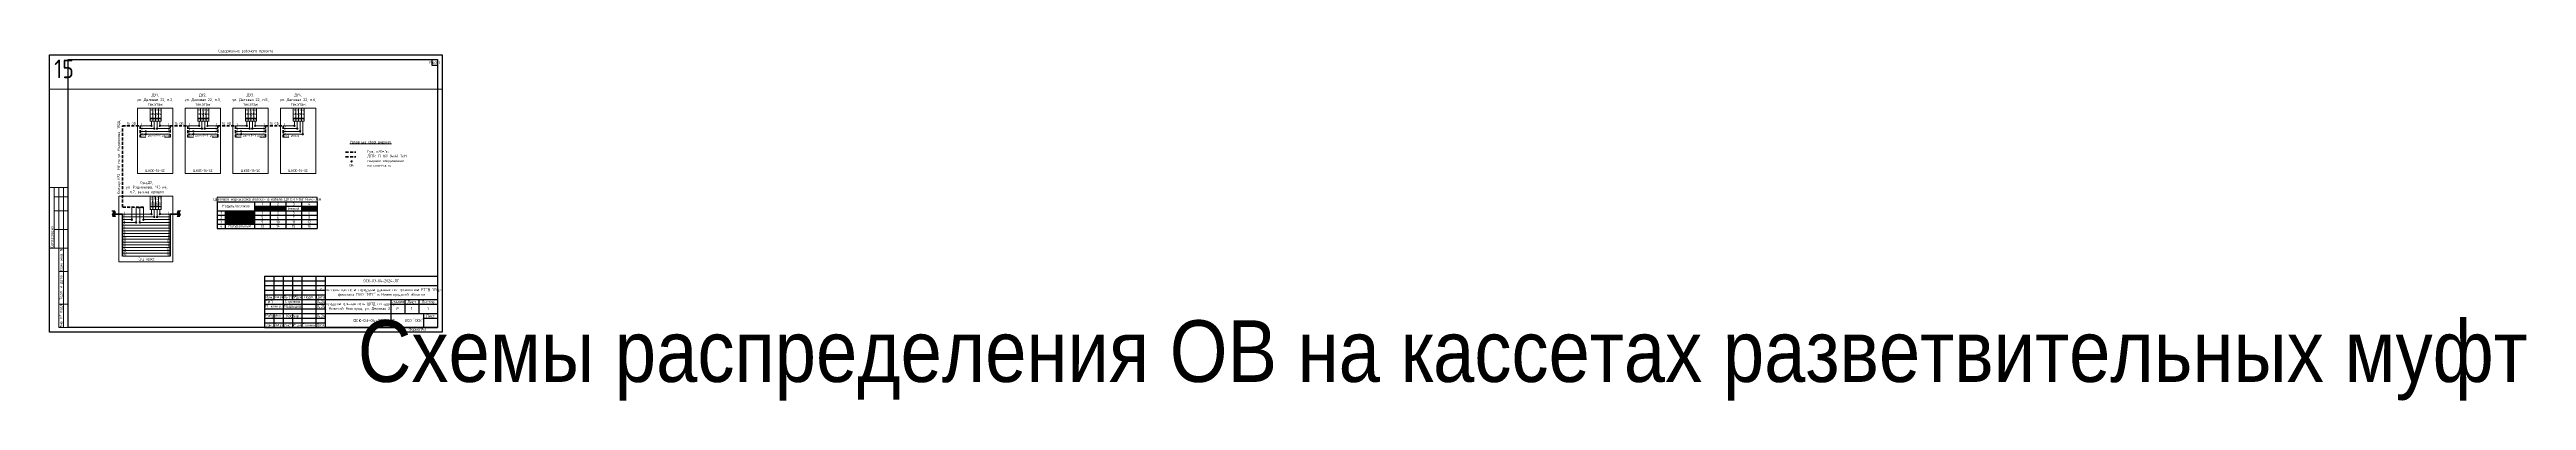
# Paper-space layout '15' of a CAD drawing. Extents: x 0 to 2650, y -73 to 303.
# The model-space entities are those that its viewports show. They can reach past a viewport. Long polylines and large blocks are cut down to what shows.
import ezdxf
from ezdxf.enums import TextEntityAlignment as Align

# ---------------------------------------------------------------- set-up
doc = ezdxf.new("R2018")
doc.units = 0
doc.header["$MEASUREMENT"] = 0
doc.linetypes.add('HIDDEN2', pattern=[4.7625, 3.175, -1.5875])
doc.layers.get('0').update_dxf_attribs({"linetype": 'CONTINUOUS'})
doc.layers.get('Defpoints').update_dxf_attribs({"linetype": 'CONTINUOUS'})
doc.layers.add('ВЭ', color=1, linetype='CONTINUOUS')
doc.styles.get("Standard").update_dxf_attribs({"font": ''})
doc.styles.add('мой', font='', dxfattribs={"width": 0.9, "height": 3})
doc.styles.get('Standard').set_extended_font_data('GOST Common')
doc.styles.get('мой').set_extended_font_data('GOST Common')

# ---------------------------------------------------------------- blocks, each defined once
blk = doc.blocks.new('*T48')
at = {"color": 0, "linetype": 'ByBlock', "lineweight": -2, "transparency": 16777216}
for p, q in [((0, 0), (6, 0)), ((0, 0), (0, -6)), ((6, 0), (6, -6)), ((0, -6), (6, -6))]:
    blk.add_line(p, q, dxfattribs=at)
blk = doc.blocks.new('*T46')
at = {"color": 0, "linetype": 'ByBlock', "lineweight": -2, "transparency": 16777216}
for p, q in [((0, 0), (185, 0)), ((0, 0), (0, -55)), ((10, 0), (10, -25)), ((20, 0), (20, -55)), ((30, 0), (30, -25)), ((40, 0), (40, -55)), ((55, 0), (55, -55)), ((65, 0), (65, -55)), ((185, 0), (185, -55)), ((0, -5), (65, -5)), ((0, -10), (185, -10)), ((0, -15), (65, -15)), ((0, -20), (65, -20)), ((0, -25), (185, -25)), ((135, -25), (135, -55)), ((150, -25), (150, -40)), ((165, -25), (165, -40)), ((0, -30), (65, -30)), ((0, -35), (65, -35)), ((0, -40), (185, -40)), ((0, -45), (65, -45)), ((0, -50), (65, -50)), ((135, -30), (185, -30)), ((0, -55), (185, -55))]:
    blk.add_line(p, q, dxfattribs=at)
at = {"color": 0, "transparency": 16777216, "char_height": 3, "style": 'мой'}
for s, insert, width, attachment_point in [('ГИП', (1, -27.5), 18, 4), ('Изм.', (5, -22.5), 10, 5), ('{\\W0.7;Кол.уч}', (15, -22.5), 10, 5), ('Лист', (25, -22.5), 9, 5), ('Стрижов', (30, -27.5), 19, 5), ('{\\W0.75;№Док}', (35, -22.5), 10, 5), ('Подп.', (47.5, -22.5), 15, 5), ('Дата', (60, -22.5), 10, 5), ('04.24', (60, -27.5), 9, 5), ('Строительство сети передачи данных по технологии FTTB 1Gbps филиала ПАО "МТС" в Нижегородской области', (125, -17.5), 119, 5), ('ОСК-03-04-2024-ЛГ', (125, -5), 119, 5), ('Стадия', (142.5, -27.5), 14, 5), ('Лист', (157.5, -27.5), 14, 5), ('Листов', (175, -27.5), 19, 5), ('Н. контр.', (1, -32.5), 18, 4), ('Разработ.', (1, -42.5), 18, 4), ('Медведев', (30, -32.5), 19, 5), ('Костив', (30, -42.5), 19, 5), ('04.24', (60, -32.5), 9, 5), ('04.24', (60, -42.5), 9, 5), ('Распределительная сеть ШПД по адресу: г. Нижний Новгород, ул. Деловая 22 ', (100, -32.5), 69, 5), ('Р', (142.5, -35), 14, 5), ('ООО "ОСК"', (160, -47.5), 49, 5)]:
    blk.add_mtext(s, dxfattribs=dict(at, insert=insert, width=width, attachment_point=attachment_point))
blk = doc.blocks.new('*T47')
at = {"color": 0, "linetype": 'ByBlock', "lineweight": 30, "transparency": 16777216}
for p, q in [((0, 0), (185, 0)), ((0, 0), (0, -15)), ((10, 0), (10, -15)), ((20, 0), (20, -15)), ((30, 0), (30, -15)), ((40, 0), (40, -15)), ((55, 0), (55, -15)), ((65, 0), (65, -15)), ((185, 0), (185, -15)), ((0, -15), (185, -15))]:
    blk.add_line(p, q, dxfattribs=at)
at = {"color": 0, "linetype": 'ByBlock', "lineweight": -2, "transparency": 16777216}
for p, q in [((170, 0), (170, -15)), ((0, -5), (65, -5)), ((0, -10), (65, -10)), ((170, -5), (185, -5))]:
    blk.add_line(p, q, dxfattribs=at)
at = {"color": 0, "lineweight": 18, "transparency": 16777216, "attachment_point": 5, "style": 'мой'}
for s, insert, char_height, width in [('Изм.', (5, -12.5), 2.5, 9), ('Кол.уч', (15, -12.5), 2.5, 9), ('Лист', (25, -12.5), 2.5, 9), ('№ док', (35, -12.5), 2.5, 9), ('Подпись', (47.5, -12.5), 2.5, 14), ('Дата', (60, -12.5), 2.5, 9), ('ОСК-03-04-2024-ЛГ', (117.5, -7.5), 3.5, 104), ('Лист', (177.5, -2.5), 3, 14)]:
    blk.add_mtext(s, dxfattribs=dict(at, insert=insert, char_height=char_height, width=width))
blk = doc.blocks.new('*U45')
at = {"lineweight": 13}
for p, q in [((0, 90), (0, 155)), ((0, 155), (20, 155)), ((5, 90), (5, 155)), ((5, 145), (20, 145)), ((10, 90), (10, 155)), ((15, 90), (15, 155)), ((20, 90), (20, 155)), ((5, 130), (20, 130)), ((5, 110), (20, 110)), ((0, 90), (20, 90)), ((10, 5), (10, 90)), ((10, 90), (20, 90)), ((15, 5), (15, 90)), ((20, 5), (20, 90)), ((10, 65), (20, 65)), ((10, 30), (20, 30)), ((10, 5), (20, 5)), ((10, 5), (10, 5))]:
    blk.add_line(p, q, dxfattribs=at)
at = {"color": 8, "lineweight": 0}
blk.add_line((0, 90), (0, 90), dxfattribs=at)
for points in [[(0, 297), (420, 297), (420, 0), (0, 0)], [(20, 292), (415, 292), (415, 5), (20, 5)]]:
    blk.add_lwpolyline(points, close=True)
for name, p in [('*T48', (409, 292)), ('*T46', (230, 60)), ('*T47', (230, 20))]:
    blk.add_blockref(name, p)
at = {"lineweight": 9, "insert": (2.5, 90.5), "char_height": 3, "width": 64, "attachment_point": 4, "rotation": 90, "style": 'мой'}
blk.add_mtext('{\\C256;Согласовано}', dxfattribs=at)
at = {"lineweight": 13, "char_height": 3, "attachment_point": 5, "rotation": 90, "style": 'мой'}
for s, insert, width in [('Взам. инв. №', (12.5, 77.5), 24), ('Подп. и дата', (12.5, 47.5), 34), ('Инв. № подл.', (12.5, 17.5), 24)]:
    blk.add_mtext(s, dxfattribs=dict(at, insert=insert, width=width))
at = {"insert": (384.2, 4.5), "char_height": 3, "width": 40.585, "attachment_point": 1, "style": 'мой'}
blk.add_mtext('Формат', dxfattribs=at)
at = {"style": 'мой', "width": 0.9}
for tag, p in [('лист', (412, 289)), ('НОМЕР_ЛИСТА', (387.5, 25.3)), ('К_ЛИСТОВ', (405, 25.3))]:
    blk.add_attdef(tag, text='', height=3, dxfattribs=at).set_placement(p, align=Align.MIDDLE_CENTER)
at = {"color": 7, "lineweight": 0, "ltscale": 0.1, "style": 'мой', "width": 0.9}
blk.add_attdef('ШИФР_ПРОЕКТА', text='', height=3, dxfattribs=at).set_placement((373, 55), align=Align.MIDDLE_LEFT)
at = {"lineweight": 30, "width": 0.9}
blk.add_attdef('НАЗВАНИЕ_ЛИСТА', text='', height=3, dxfattribs=at).set_placement((329.8, 12.7), align=Align.MIDDLE_CENTER)
at = {"style": 'мой', "width": 0.9}
blk.add_attdef('ФОРМАТ', text='', height=3, dxfattribs=at).set_placement((397.9, 3), align=Align.MIDDLE_LEFT)
blk = doc.blocks.new('*U17')
at = {"color": 7, "linetype": 'Continuous', "lineweight": 15}
blk.add_lwpolyline([(-210, -148.5), (210, -148.5), (210, 148.5), (-210, 148.5)], close=True, dxfattribs=at)
blk = doc.blocks.new('*U18')
at = {"color": 0, "linetype": 'ByBlock', "lineweight": -2, "transparency": 16777216}
blk.add_blockref('*U17', (0, 0), dxfattribs=at)
blk = doc.blocks.new('Сварка')
at = {"linetype": 'Continuous', "lineweight": 30, "true_color": 0xffffff}
h = blk.add_hatch(color=7, dxfattribs=at)
h.dxf.hatch_style = 1
h.paths.add_polyline_path([(1, 0, 1), (-1, 0, 1)])
at = {"color": 7, "linetype": 'Continuous', "lineweight": 20}
blk.add_circle((0, 0), 1, dxfattribs=at)
blk = doc.blocks.new('*T88')
at = {"color": 0, "linetype": 'ByBlock', "lineweight": -2, "transparency": 16777216}
blk.add_line((0, -5), (106.9, -5), dxfattribs=at)
at = {"linetype": 'ByBlock', "lineweight": -2, "transparency": 16777216}
for p, q in [((0, -5), (0, -33.5)), ((0, -14.5), (106.9, -14.5)), ((0, -19.2), (106.9, -19.2)), ((0, -24), (106.9, -24)), ((8.6, -14.5), (8.6, -33.5)), ((39.9, -5), (39.9, -33.5)), ((39.9, -9.7), (106.9, -9.7)), ((56.6, -5), (56.6, -33.5)), ((73.4, -5), (73.4, -33.5)), ((90.2, -5), (90.2, -33.5)), ((106.9, -5), (106.9, -33.5)), ((0, -28.8), (106.9, -28.8)), ((0, -33.5), (106.9, -33.5))]:
    blk.add_line(p, q, dxfattribs=at)
at = {"color": 1, "linetype": 'Continuous', "lineweight": 50, "true_color": 0xff0000, "transparency": 16777216}
for points in [[(8.6, -14.5), (8.6, -19.2), (39.9, -14.5), (39.9, -19.2)], [(39.9, -9.7), (39.9, -14.5), (56.6, -9.7), (56.6, -14.5)]]:
    blk.add_solid(points, dxfattribs=at)
at = {"color": 150, "linetype": 'Continuous', "lineweight": 50, "true_color": 0x3399ff, "transparency": 16777216}
for points in [[(8.6, -19.2), (8.6, -24), (39.9, -19.2), (39.9, -24)], [(90.2, -9.7), (90.2, -14.5), (106.9, -9.7), (106.9, -14.5)]]:
    blk.add_solid(points, dxfattribs=at)
at = {"color": 3, "linetype": 'Continuous', "lineweight": 50, "true_color": 0x00ff00, "transparency": 16777216}
for points in [[(8.6, -24), (8.6, -28.8), (39.9, -24), (39.9, -28.8)], [(56.6, -9.7), (56.6, -14.5), (73.4, -9.7), (73.4, -14.5)]]:
    blk.add_solid(points, dxfattribs=at)
at = {"layer": 'Defpoints', "color": 8, "linetype": 'ByBlock', "lineweight": 0, "transparency": 16777216}
for p, q in [((0, 0), (106.9, 0)), ((0, 0), (0, -5)), ((106.9, 0), (106.9, -5))]:
    blk.add_line(p, q, dxfattribs=at)
at = {"color": 0, "linetype": 'Continuous', "lineweight": 15, "transparency": 16777216, "char_height": 2.822, "attachment_point": 5, "style": 'мой'}
for s, insert, width in [('{\\fGOST Common|b0|i0|c0;3', (4.3, -26.4), 5.647), ('{\\fGOST Common|b0|i0|c0;2', (4.3, -21.6), 5.647), ('{\\fGOST Common|b0|i0|c0;1', (4.3, -16.9), 5.647), ('{\\fGOST Common|b0|i0|c0;Цветовая маркировка волокон в кабеле ДПТс-П-16У (4х4)-7кН', (53.5, -2.5), 103.913), ('{\\fGOST Common|b0|i0|c0;Модуль/волокно', (19.9, -9.7), 36.871), ('{\\fGOST Common|b0|i0|c0;Зеленый', (24.3, -26.4), 28.224), ('{\\fGOST Common|b0|i0|c0;Красный', (24.3, -16.9), 28.224), ('{\\fGOST Common|b0|i0|c0;Синий', (24.3, -21.6), 28.224), ('{\\fGOST Common|b0|i0|c0;Красный', (48.3, -12.1), 13.761), ('{\\fGOST Common|b0|i0|c0;5', (48.3, -21.6), 13.761), ('{\\fGOST Common|b0|i0|c0;9', (48.3, -26.4), 13.761), ('{\\fGOST Common|b0|i0|c0;1', (48.3, -7.3), 13.761), ('{\\fGOST Common|b0|i0|c0;1', (48.3, -16.9), 13.761), ('{\\fGOST Common|b0|i0|c0;Зеленый', (65, -12.1), 13.761), ('{\\fGOST Common|b0|i0|c0;10', (65, -26.4), 13.761), ('{\\fGOST Common|b0|i0|c0;2', (65, -7.3), 13.761), ('{\\fGOST Common|b0|i0|c0;2', (65, -16.9), 13.761), ('{\\fGOST Common|b0|i0|c0;6', (65, -21.6), 13.761), ('{\\fGOST Common|b0|i0|c0;Белый', (81.8, -12.1), 13.761), ('{\\fGOST Common|b0|i0|c0;11', (81.8, -26.4), 13.761), ('{\\fGOST Common|b0|i0|c0;3', (81.8, -7.3), 13.761), ('{\\fGOST Common|b0|i0|c0;3', (81.8, -16.9), 13.761), ('{\\fGOST Common|b0|i0|c0;7', (81.8, -21.6), 13.761), ('{\\fGOST Common|b0|i0|c0;Синий', (98.5, -12.1), 13.761), ('{\\fGOST Common|b0|i0|c0;12', (98.5, -26.4), 13.761), ('{\\fGOST Common|b0|i0|c0;4', (98.5, -7.3), 13.761), ('{\\fGOST Common|b0|i0|c0;4', (98.5, -16.9), 13.761), ('{\\fGOST Common|b0|i0|c0;8', (98.5, -21.6), 13.761), ('{\\fGOST Common|b0|i0|c0;4', (4.3, -31.1), 5.647), ('{\\fGOST Common|b0|i0|c0;Натуральный', (24.3, -31.1), 28.224), ('{\\fGOST Common|b0|i0|c0;13', (48.3, -31.1), 13.761), ('{\\fGOST Common|b0|i0|c0;14', (65, -31.1), 13.761), ('{\\fGOST Common|b0|i0|c0;15', (81.8, -31.1), 13.761), ('{\\fGOST Common|b0|i0|c0;16', (98.5, -31.1), 13.761)]:
    blk.add_mtext(s, dxfattribs=dict(at, insert=insert, width=width))
blk = doc.blocks.new('*U114')
at = {"color": 7, "lineweight": 20}
blk.add_lwpolyline([(-10, 0), (-7, 0)], dxfattribs=at)
blk = doc.blocks.new('*U115')
at = {"color": 0, "linetype": 'ByBlock', "lineweight": -2, "transparency": 16777216}
for p in [(0, 0), (0, -3), (0, -6), (0, -9)]:
    blk.add_blockref('*U114', p, dxfattribs=at)
blk = doc.blocks.new('*U116')
at = {"color": 7, "lineweight": 20}
for points in [[(-1.5, -3.5), (1.5, -3.5), (1.5, 7.5), (-1.5, 7.5)], [(-1.5, -6.5), (1.5, -6.5), (1.5, -3.5), (-1.5, -3.5)]]:
    blk.add_lwpolyline(points, close=True, dxfattribs=at)
blk = doc.blocks.new('*U117')
at = {"color": 0, "linetype": 'ByBlock', "lineweight": -2, "transparency": 16777216}
for p in [(0, 0), (3, 0), (6, 0), (9, 0)]:
    blk.add_blockref('*U116', p, dxfattribs=at)
blk = doc.blocks.new('*U112')
at = {"color": 7, "lineweight": 20}
blk.add_lwpolyline([(-13, 0), (19, 0)], dxfattribs=at)
blk = doc.blocks.new('*U113')
at = {"color": 0, "linetype": 'ByBlock', "lineweight": -2, "transparency": 16777216}
for p in [(0, 0), (0, -3)]:
    blk.add_blockref('*U112', p, dxfattribs=at)
blk = doc.blocks.new('*U124')
at = {"color": 7, "lineweight": 20}
blk.add_lwpolyline([(-10, 0), (-7, 0)], dxfattribs=at)
blk = doc.blocks.new('*U125')
at = {"color": 0, "linetype": 'ByBlock', "lineweight": -2, "transparency": 16777216}
for p in [(0, 0), (0, -3), (0, -6), (0, -9)]:
    blk.add_blockref('*U124', p, dxfattribs=at)
blk = doc.blocks.new('*U126')
at = {"color": 7, "lineweight": 20}
for points in [[(-1.5, -3.5), (1.5, -3.5), (1.5, 7.5), (-1.5, 7.5)], [(-1.5, -6.5), (1.5, -6.5), (1.5, -3.5), (-1.5, -3.5)]]:
    blk.add_lwpolyline(points, close=True, dxfattribs=at)
blk = doc.blocks.new('*U127')
at = {"color": 0, "linetype": 'ByBlock', "lineweight": -2, "transparency": 16777216}
for p in [(0, 0), (3, 0), (6, 0), (9, 0)]:
    blk.add_blockref('*U126', p, dxfattribs=at)
blk = doc.blocks.new('*U128')
at = {"color": 7, "lineweight": 20}
blk.add_lwpolyline([(-13, 0), (-7, 0)], dxfattribs=at)
blk = doc.blocks.new('*U129')
at = {"color": 0, "linetype": 'ByBlock', "lineweight": -2, "transparency": 16777216}
for p in [(0, 0), (0, -3), (0, -6), (0, -9), (0, -12)]:
    blk.add_blockref('*U128', p, dxfattribs=at)
blk = doc.blocks.new('*U132')
at = {"color": 7, "lineweight": 20}
blk.add_lwpolyline([(-10, 0), (-7, 0)], dxfattribs=at)
blk = doc.blocks.new('*U133')
at = {"color": 0, "linetype": 'ByBlock', "lineweight": -2, "transparency": 16777216}
for p in [(0, 0), (0, -3), (0, -6), (0, -9)]:
    blk.add_blockref('*U132', p, dxfattribs=at)
blk = doc.blocks.new('*U134')
at = {"color": 7, "lineweight": 20}
for points in [[(-1.5, -3.5), (1.5, -3.5), (1.5, 7.5), (-1.5, 7.5)], [(-1.5, -6.5), (1.5, -6.5), (1.5, -3.5), (-1.5, -3.5)]]:
    blk.add_lwpolyline(points, close=True, dxfattribs=at)
blk = doc.blocks.new('*U135')
at = {"color": 0, "linetype": 'ByBlock', "lineweight": -2, "transparency": 16777216}
for p in [(0, 0), (3, 0), (6, 0), (9, 0)]:
    blk.add_blockref('*U134', p, dxfattribs=at)
blk = doc.blocks.new('*U130')
at = {"color": 7, "lineweight": 20}
blk.add_lwpolyline([(-13, 0), (19, 0)], dxfattribs=at)
blk = doc.blocks.new('*U131')
at = {"color": 0, "linetype": 'ByBlock', "lineweight": -2, "transparency": 16777216}
for p in [(0, 0), (0, -3)]:
    blk.add_blockref('*U130', p, dxfattribs=at)
blk = doc.blocks.new('*U160')
at = {"color": 7, "lineweight": 20}
blk.add_lwpolyline([(-10, 0), (-7, 0)], dxfattribs=at)
blk = doc.blocks.new('*U161')
at = {"color": 0, "linetype": 'ByBlock', "lineweight": -2, "transparency": 16777216}
for p in [(0, 0), (0, -3), (0, -6), (0, -9)]:
    blk.add_blockref('*U160', p, dxfattribs=at)
blk = doc.blocks.new('*U162')
at = {"color": 7, "lineweight": 20}
for points in [[(-1.5, -3.5), (1.5, -3.5), (1.5, 7.5), (-1.5, 7.5)], [(-1.5, -6.5), (1.5, -6.5), (1.5, -3.5), (-1.5, -3.5)]]:
    blk.add_lwpolyline(points, close=True, dxfattribs=at)
blk = doc.blocks.new('*U163')
at = {"color": 0, "linetype": 'ByBlock', "lineweight": -2, "transparency": 16777216}
for p in [(0, 0), (3, 0), (6, 0), (9, 0)]:
    blk.add_blockref('*U162', p, dxfattribs=at)
blk = doc.blocks.new('*U158')
at = {"color": 7, "lineweight": 20}
blk.add_lwpolyline([(-13, 0), (19, 0)], dxfattribs=at)
blk = doc.blocks.new('*U159')
at = {"color": 0, "linetype": 'ByBlock', "lineweight": -2, "transparency": 16777216}
for p in [(0, 0), (0, -3)]:
    blk.add_blockref('*U158', p, dxfattribs=at)
blk = doc.blocks.new('*U164')
at = {"color": 7, "lineweight": 20}
blk.add_lwpolyline([(-10, 0), (-7, 0)], dxfattribs=at)
blk = doc.blocks.new('*U165')
at = {"color": 0, "linetype": 'ByBlock', "lineweight": -2, "transparency": 16777216}
for p in [(0, 0), (0, -3), (0, -6), (0, -9)]:
    blk.add_blockref('*U164', p, dxfattribs=at)
blk = doc.blocks.new('*U166')
at = {"color": 7, "lineweight": 20}
for points in [[(-1.5, -3.5), (1.5, -3.5), (1.5, 7.5), (-1.5, 7.5)], [(-1.5, -6.5), (1.5, -6.5), (1.5, -3.5), (-1.5, -3.5)]]:
    blk.add_lwpolyline(points, close=True, dxfattribs=at)
blk = doc.blocks.new('*U167')
at = {"color": 0, "linetype": 'ByBlock', "lineweight": -2, "transparency": 16777216}
for p in [(0, 0), (3, 0), (6, 0), (9, 0)]:
    blk.add_blockref('*U166', p, dxfattribs=at)
blk = doc.blocks.new('*U168')
at = {"color": 7, "lineweight": 20}
blk.add_lwpolyline([(-32, 0), (19, 0)], dxfattribs=at)
blk = doc.blocks.new('*U169')
at = {"color": 0, "linetype": 'ByBlock', "lineweight": -2, "transparency": 16777216}
for p in [(0, 0), (0, -3), (0, -6), (0, -9), (0, -12), (0, -15), (0, -18), (0, -21), (0, -24), (0, -27), (0, -30), (0, -33)]:
    blk.add_blockref('*U168', p, dxfattribs=at)
blk = doc.blocks.new('*U171')
at = {"linetype": 'Continuous', "lineweight": 20, "true_color": 0xffffff}
h = blk.add_hatch(color=7, dxfattribs=at)
h.dxf.hatch_style = 1
edge = h.paths.add_edge_path()
edge.add_spline(control_points=[(0, 0), (0.7, -0.6), (2, -1.7), (4, 0.7), (5.3, -0.4), (6, -1)], knot_values=[0, 0, 0, 0, 2.236068, 4.472136, 6.708204, 6.708204, 6.708204, 6.708204], degree=3, periodic=0)
edge.add_line((6, -1), (6, 2))
edge.add_spline(control_points=[(6, 2), (5.3, 2.6), (4, 3.7), (2, 1.3), (0.7, 2.4), (0, 3)], knot_values=[0, 0, 0, 0, 2.236068, 4.472136, 6.708204, 6.708204, 6.708204, 6.708204], degree=3, periodic=0)
edge.add_line((0, 3), (0, 0))
at = {"color": 7, "linetype": 'Continuous', "lineweight": 20, "true_color": 0xffffff}
for points in [[(0, 3), (0, 3), (0, 0)], [(6, 2), (6, 2), (6, -1)]]:
    blk.add_lwpolyline(points, dxfattribs=at)
at = {"color": 7, "linetype": 'Continuous', "lineweight": 20}
blk.add_spline([(0, 0), (2, -1), (4, 0), (6, -1)], degree=3, dxfattribs=at)
blk = doc.blocks.new('*T206')
at = {"layer": 'Defpoints', "color": 8, "linetype": 'ByBlock', "lineweight": 0, "transparency": 16777216}
for p, q in [((0, 0), (4068, 0)), ((0, 0), (0, -36.7)), ((452, 0), (452, -36.7)), ((904, 0), (904, -36.7)), ((1356, 0), (1356, -36.7)), ((1808, 0), (1808, -36.7)), ((2260, 0), (2260, -36.7)), ((2712, 0), (2712, -36.7)), ((3164, 0), (3164, -36.7)), ((3616, 0), (3616, -36.7)), ((4068, 0), (4068, -36.7)), ((0, -36.7), (4068, -36.7))]:
    blk.add_line(p, q, dxfattribs=at)
at = {"layer": 'Defpoints', "color": 5, "linetype": 'Continuous', "lineweight": 0, "transparency": 16777216, "char_height": 20, "width": 442, "attachment_point": 1, "style": 'мой'}
for s, insert in [('{\\fGOST Common|b0|i0|c204|p34;15}', (5, -5)), ('{\\fGOST Common|b0|i0|c204|p34;27', (457, -5)), ('23', (909, -5)), ('20', (1361, -5)), ('21', (1813, -5)), ('22', (2265, -5)), ('30', (2717, -5)), ('31', (3169, -5)), ('32', (3621, -5))]:
    blk.add_mtext(s, dxfattribs=dict(at, insert=insert))

msp = doc.modelspace()

# ---------------------------------------------------------------- linework, layer by layer
at = {"color": 7, "lineweight": 20}
for points in [[(6869, 2905), (6907, 2905), (6907, 2835), (6869, 2835)], [(6920, 2905), (6958, 2905), (6958, 2835), (6920, 2835)], [(6971, 2905), (7009, 2905), (7009, 2835), (6971, 2835)], [(7022, 2905), (7060, 2905), (7060, 2835), (7022, 2835)], [(6849, 2810.5), (6907, 2810.5), (6907, 2740.5), (6849, 2740.5)]]:
    msp.add_lwpolyline(points, close=True, dxfattribs=at)
at = {"color": 5, "linetype": 'HIDDEN2', "lineweight": 50}
for points in [[(6875.5, 2799), (6853, 2799), (6853, 2886), (6872, 2886), (6872, 2874)], [(6904, 2874), (6904, 2886), (6923, 2886), (6923, 2874)], [(6955, 2874), (6955, 2886), (6974, 2886), (6974, 2874)], [(7006, 2874), (7006, 2886), (7025, 2886), (7025, 2874)], [(7091.8, 2852.6), (7102.8, 2852.6)]]:
    msp.add_lwpolyline(points, dxfattribs=at)
at = {"color": 7, "lineweight": 20}
for points in [[(6872, 2886), (6884, 2886)], [(6872, 2883), (6887, 2883)], [(6884, 2886), (6884, 2888)], [(6887, 2883), (6887, 2888)], [(6890, 2883), (6890, 2888)], [(6890, 2883), (6904, 2883)], [(6893, 2886), (6893, 2888)], [(6893, 2886), (6904, 2886)], [(6923, 2886), (6935, 2886)], [(6923, 2883), (6938, 2883)], [(6935, 2886), (6935, 2888)], [(6938, 2883), (6938, 2888)], [(6941, 2883), (6941, 2888)], [(6941, 2883), (6955, 2883)], [(6944, 2886), (6944, 2888)], [(6944, 2886), (6955, 2886)], [(6974, 2886), (6986, 2886)], [(6974, 2883), (6989, 2883)], [(6986, 2886), (6986, 2888)], [(6989, 2883), (6989, 2888)], [(6992, 2883), (6992, 2888)], [(6992, 2883), (7006, 2883)], [(6995, 2886), (6995, 2888)], [(6995, 2886), (7006, 2886)], [(6853, 2791.5), (6884, 2791.5)], [(6853, 2788.5), (6887, 2788.5)], [(6853, 2785.5), (6863, 2785.5)], [(6863, 2785.5), (6863, 2799)], [(6867.5, 2782.5), (6867.5, 2799)], [(6871.5, 2782.5), (6871.5, 2799)], [(6875.5, 2785.5), (6875.5, 2799)], [(6875.5, 2785.5), (6904, 2785.5)], [(6884, 2791.5), (6884, 2793.5)], [(6887, 2788.5), (6887, 2793.5)], [(6890, 2788.5), (6890, 2793.5)], [(6890, 2788.5), (6904, 2788.5)], [(6893, 2791.5), (6893, 2793.5)], [(6893, 2791.5), (6904, 2791.5)], [(6853, 2782.5), (6867.5, 2782.5)], [(6871.5, 2782.5), (6904, 2782.5)]]:
    msp.add_lwpolyline(points, dxfattribs=at)
at = {"color": 7, "linetype": 'Continuous', "lineweight": 20}
for points in [[(6872, 2874), (6878, 2874)], [(6898, 2874), (6904, 2874)], [(6923, 2874), (6929, 2874)], [(6949, 2874), (6955, 2874)], [(6974, 2874), (6980, 2874)], [(7000, 2874), (7006, 2874)]]:
    msp.add_lwpolyline(points, dxfattribs=at)
at = {"color": 7, "linetype": 'Continuous', "lineweight": 15}
for points in [[(7037, 2888), (7037, 2886), (7031, 2886)], [(7040, 2888), (7040, 2883), (7031, 2883)], [(7031, 2880), (7043, 2880), (7043, 2888)], [(7046, 2888), (7046, 2877), (7031, 2877)]]:
    msp.add_lwpolyline(points, dxfattribs=at)
at = {"color": 8, "linetype": 'HIDDEN2', "lineweight": 50}
msp.add_lwpolyline([(7091.8, 2857.6), (7102.8, 2857.6)], dxfattribs=at)
at = {"color": 7, "linetype": 'Continuous', "lineweight": 50}
for points in [[(6853, 2746.5), (6853, 2791.5), (6844.5, 2791.5)], [(6904, 2746.5), (6904, 2791.5), (6912.5, 2791.5)]]:
    msp.add_lwpolyline(points, dxfattribs=at)

# ---------------------------------------------------------------- block references
at = {"color": 7, "linetype": 'Continuous', "lineweight": 15}
for name, p in [('*U18', (6985, 2813.5)), ('*U117', (6884, 2897.5)), ('*U135', (6935, 2897.5)), ('*U163', (6986, 2897.5)), ('*U127', (7037, 2897.5)), ('*U167', (6884, 2803))]:
    msp.add_blockref(name, p, dxfattribs=at)
for name, p in [('*T206', (6775, 2962)), ('*T88', (6954.4, 2809.5))]:
    msp.add_blockref(name, p)
at = {"color": 7, "lineweight": 20, "rotation": 90}
for name, p in [('*U115', (6884, 2898)), ('*U133', (6935, 2898)), ('*U161', (6986, 2898)), ('*U125', (7037, 2898)), ('*U165', (6884, 2803.5))]:
    msp.add_blockref(name, p, dxfattribs=at)
at = {"color": 7, "lineweight": 20}
for name, p in [('*U113', (6885, 2880)), ('*U131', (6936, 2880)), ('*U159', (6987, 2880)), ('*U129', (7038, 2886)), ('*U169', (6885, 2779.5))]:
    msp.add_blockref(name, p, dxfattribs=at)
at = {"color": 7, "lineweight": 20, "xscale": 0.75, "yscale": 0.75, "zscale": 0.75}
for p in [(6878, 2880), (6878, 2877), (6884, 2886), (6887, 2883), (6890, 2883), (6893, 2886), (6929, 2880), (6929, 2877), (6935, 2886), (6938, 2883), (6941, 2883), (6944, 2886), (6980, 2880), (6980, 2877), (6986, 2886), (6989, 2883), (6992, 2883), (6995, 2886), (7037, 2886), (7040, 2883), (7043, 2880.1), (7046, 2877), (7098.2, 2847.9), (6863, 2785.5), (6867.5, 2782.5), (6871.5, 2782.5), (6875.5, 2785.5), (6884, 2791.5), (6887, 2788.5), (6890, 2788.5), (6893, 2791.5)]:
    msp.add_blockref('Сварка', p, dxfattribs=at)
at = {"color": 7, "linetype": 'Continuous', "lineweight": 20, "xscale": -1, "rotation": 90.00000000000007}
msp.add_blockref('*U171', (6844.5, 2795), dxfattribs=at)
at = {"color": 7, "linetype": 'Continuous', "lineweight": 20, "rotation": 269.9999999999999}
msp.add_blockref('*U171', (6912.5, 2795), dxfattribs=at)

# ---------------------------------------------------------------- texts
for s, p in [('СПД in', (6885, 2894.6)), ('1', (6885, 2892)), ('СПД out', (6888, 2894.6)), ('2', (6888, 2892)), ('СПД in', (6891, 2894.6)), ('3', (6891, 2892)), ('СПД out', (6894, 2894.6)), ('4', (6894, 2892)), ('СПД in', (6936, 2894.6)), ('1', (6936, 2892)), ('СПД out', (6939, 2894.6)), ('2', (6939, 2892)), ('СПД in', (6942, 2894.6)), ('3', (6942, 2892)), ('СПД out', (6945, 2894.6)), ('4', (6945, 2892)), ('СПД in', (6987, 2894.6)), ('1', (6987, 2892)), ('СПД out', (6990, 2894.6)), ('2', (6990, 2892)), ('СПД in', (6993, 2894.6)), ('3', (6993, 2892)), ('СПД out', (6996, 2894.6)), ('4', (6996, 2892)), ('СПД in', (7038, 2894.6)), ('1', (7038, 2892)), ('СПД out', (7041, 2894.6)), ('2', (7041, 2892)), ('СПД in', (7044, 2894.6)), ('3', (7044, 2892)), ('СПД out', (7047, 2894.6)), ('4', (7047, 2892)), ('СПД out', (6888, 2800.1)), ('СПД out', (6894, 2800.1)), ('1', (6862, 2797)), ('3', (6866.5, 2797)), ('4', (6871, 2797)), ('2', (6875, 2797)), ('СПД in', (6885, 2800.1)), ('1', (6885, 2797.5)), ('2', (6888, 2797.5)), ('СПД in', (6891, 2800.1)), ('3', (6891, 2797.5)), ('4', (6894, 2797.5))]:
    msp.add_text(s, height=2, rotation=90).set_placement(p)
for s, p in [('1', (6873, 2886.5)), ('2', (6873, 2883.5)), ('3', (6873, 2880.5)), ('4', (6873, 2877.5)), ('5-16 рез-в', (6873, 2874.5)), ('1', (6924, 2886.5)), ('2', (6924, 2883.5)), ('3', (6924, 2880.5)), ('4', (6924, 2877.5)), ('5-16 рез-в', (6924, 2874.5)), ('1', (6975, 2886.5)), ('2', (6975, 2883.5)), ('3', (6975, 2880.5)), ('4', (6975, 2877.5)), ('5-16 рез-в', (6975, 2874.5)), ('1', (7026, 2886.5)), ('2', (7026, 2883.5)), ('3', (7026, 2880.5)), ('4', (7026, 2877.5)), ('5-16 резерв', (7026, 2874.5)), ('1', (6854.5, 2792)), ('2', (6854.5, 2789)), ('3', (6854.5, 2786)), ('4', (6854.5, 2783)), ('10', (6854.5, 2765)), ('11', (6854.5, 2762)), ('12', (6854.5, 2759)), ('13', (6854.5, 2756)), ('7', (6854.5, 2774)), ('5', (6854.5, 2780)), ('6', (6854.5, 2777)), ('8', (6854.5, 2771)), ('9', (6854.5, 2768)), ('14', (6854.5, 2753)), ('15', (6854.5, 2750)), ('16', (6854.5, 2747))]:
    msp.add_text(s, height=2).set_placement(p)
for s, p in [('5-16 рез-в', (6903, 2874.5)), ('4', (6903, 2877.5)), ('2', (6903, 2883.5)), ('3', (6903, 2880.5)), ('1', (6903, 2886.5)), ('5-16 рез-в', (6954, 2874.5)), ('4', (6954, 2877.5)), ('2', (6954, 2883.5)), ('3', (6954, 2880.5)), ('1', (6954, 2886.5)), ('5-16 рез-в', (7005, 2874.5)), ('4', (7005, 2877.5)), ('2', (7005, 2883.5)), ('3', (7005, 2880.5)), ('1', (7005, 2886.5)), ('4', (6903, 2783)), ('2', (6903, 2789)), ('3', (6903, 2786)), ('1', (6903, 2792)), ('13', (6903, 2756)), ('10', (6903, 2765)), ('12', (6903, 2759)), ('11', (6903, 2762)), ('8', (6903, 2771)), ('9', (6903, 2768)), ('5', (6903, 2780)), ('6', (6903, 2777)), ('7', (6903, 2774)), ('14', (6903, 2753)), ('15', (6903, 2750)), ('16', (6903, 2747))]:
    msp.add_text(s, height=2).set_placement(p, align=Align.RIGHT)
at = {"width": 0.8}
for s, p in [('ШКОС-16-SC', (6888, 2838)), ('ШКОС-16-SC', (6939, 2838)), ('ШКОС-16-SC', (6990, 2838)), ('ШКОС-16-SC', (7041, 2838)), ('Сущ. кросс', (6878.5, 2743.5))]:
    msp.add_text(s, height=3, dxfattribs=at).set_placement(p, align=Align.MIDDLE_CENTER)
at = {"color": 7, "linetype": 'Continuous', "lineweight": 15, "char_height": 3, "style": 'мой'}
for s, insert, width, attachment_point in [('\\pxqc;{\\fGOST Common|b0|i0|c204|p34;ДУ1}, \\P\\pq*;{\\fGOST Common|b0|i0|c204|p34;ул. Деловая 22}, {\\fGOST Common|b0|i0|c204|p34;п}.{\\fGOST Common|b0|i0|c204|p34;2}, {\\fGOST Common|b0|i0|c204|p34;тех.этаж}', (6888, 2907.5), 38, 8), ('\\pxqc;{\\fGOST Common|b0|i0|c204|p34;ДУ2}, \\P\\pq*;{\\fGOST Common|b0|i0|c204|p34;ул. Деловая 22}, {\\fGOST Common|b0|i0|c204|p34;п}.3, {\\fGOST Common|b0|i0|c204|p34;тех.этаж}', (6939, 2907.5), 38, 8), ('\\pxqc;{\\fGOST Common|b0|i0|c204|p34;ДУ3}, \\P\\pq*;{\\fGOST Common|b0|i0|c204|p34;ул. Деловая 22}, {\\fGOST Common|b0|i0|c204|p34;п}.{\\fGOST Common|b0|i0|c204|p34;5}, {\\fGOST Common|b0|i0|c204|p34;тех.этаж}', (6990, 2907.5), 38, 8), ('\\pxqc;{\\fGOST Common|b0|i0|c204|p34;ДУ4}, \\P\\pq*;{\\fGOST Common|b0|i0|c204|p34;ул. Деловая 22}, {\\fGOST Common|b0|i0|c204|p34;п}.{\\fGOST Common|b0|i0|c204|p34;6}, {\\fGOST Common|b0|i0|c204|p34;тех.этаж}', (7041, 2907.5), 38, 8), ('{\\LУсловные обозначения:}', (7096.4, 2870.2), 39.385, 1), ('\\pxqc;{\\fGOST Common|b0|i0|c204|p34;Сущ.ДУ}, \\P\\pq*;{\\fGOST Common|b0|i0|c204|p34;ул. Родионова, 193 к4}, {\\fGOST Common|b0|i0|c204|p34;п}.7, {\\fGOST Common|b0|i0|c204|p34;вых.на кровлю}', (6879, 2813), 38, 8)]:
    msp.add_mtext(s, dxfattribs=dict(at, insert=insert, width=width, attachment_point=attachment_point))
at = {"color": 7, "char_height": 3, "width": 12.199, "attachment_point": 5, "style": 'мой'}
for s, insert, rotation in [('\\pxqc;{\\W0.8;16 ОВ\\P }', (6862.5, 2886), 359.8616), ('\\pxqc;{\\W0.8;16 ОВ\\P }', (6913.5, 2886), 359.8616), ('\\pxqc;{\\W0.8;16 ОВ\\P }', (6964.5, 2886), 359.8616), ('\\pxqc;{\\W0.8;16 ОВ\\P }', (7015.5, 2886), 359.8616), ('\\pxqc;{\\W0.8;ОВ\\P }', (7098, 2841.1), 0.1384)]:
    msp.add_mtext(s, dxfattribs=dict(at, insert=insert, rotation=rotation))
at = {"color": 7, "linetype": 'Continuous', "lineweight": 15, "insert": (6851.2, 2852.2), "char_height": 3, "width": 76.264, "attachment_point": 8, "rotation": 90, "style": 'мой'}
msp.add_mtext('\\pxqc;{\\fGOST Common|b0|i0|c204|p34;Кольцо }№2  {\\fGOST Common|b0|i0|c204|p34;МУ по ул. Родионова, 192Д}', dxfattribs=at)
at = {"color": 7, "insert": (7109, 2860.1), "char_height": 3, "width": 64.035, "attachment_point": 1, "style": 'мой'}
msp.add_mtext('\\pxi-4,l4,t2;-^IСущ. кабель\\P-^IДПТс-П-16У (4х4)-7кН\\P-^Iсварное соединение\\P-^Iволоконность', dxfattribs=at)

psp = doc.layouts.new('15')

# ---------------------------------------------------------------- block references
ref = psp.add_blockref('*U45', (0, 0))
ref.add_attrib('лист', 'Model', dxfattribs={"height": 3, "style": 'мой', "width": 0.9}).set_placement((412, 289), align=Align.MIDDLE_CENTER)
ref.add_attrib('НОМЕР_ЛИСТА', '1', dxfattribs={"height": 3, "style": 'мой', "width": 0.9}).set_placement((387.5, 25.2), align=Align.MIDDLE_CENTER)
ref.add_attrib('К_ЛИСТОВ', '1', dxfattribs={"height": 3, "style": 'мой', "width": 0.9}).set_placement((405, 25.2), align=Align.MIDDLE_CENTER)
lines = psp.add_mtext('\\W0.9000;Схемы распределения ОВ на кассетах разветвительных муфт', dxfattribs={"insert": (329.8, 12.7), "char_height": 66, "attachment_point": 1})
ref.add_attrib('НАЗВАНИЕ_ЛИСТА', '', (329.8, 12.7)).embed_mtext(lines)
ref.add_attrib('Чертеж', 'Содержание рабочего проекта', dxfattribs={"height": 3, "style": 'мой', "width": 0.9}).set_placement((210, 301.2), align=Align.MIDDLE_CENTER)
ref.add_attrib('ФОРМАТ', 'А3', dxfattribs={"height": 3, "style": 'мой', "width": 0.9}).set_placement((397.8, 3), align=Align.MIDDLE_LEFT)

# ---------------------------------------------------------------- viewports
at = {"layer": 'ВЭ', "color": 1, "view_target_point": (6985.1, 2813.5)}
psp.add_viewport(center=(210, 148.5), size=(420, 297), view_center_point=(-0.1, 0), view_height=297.004, dxfattribs=at)

doc.saveas('drawing.dxf')
